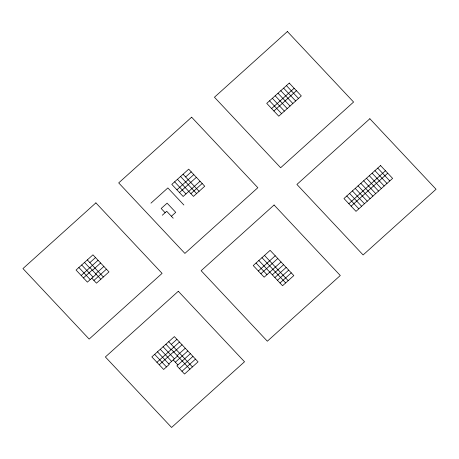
<?xml version="1.0" encoding="UTF-8"?>
<svg xmlns="http://www.w3.org/2000/svg" width="459" height="459" viewBox="0 0 459 459"><rect width="100%" height="100%" fill="white"/><g stroke="black" fill="none" stroke-linecap="round" stroke-linejoin="round"><path stroke-width="0.69" d="M150.965 203.153L167.856 187.938L183.881 205.007M89.878 262.628L95.506 257.556M185.625 176.956L191.254 171.884M81.174 275.492L98.065 260.276M176.922 189.819L193.813 174.604M83.458 277.924L92.202 270.047M271.613 108.559L294.133 88.277M92.471 270.34L100.619 262.996M179.475 192.539L196.366 177.329M273.897 110.992L296.416 90.71M95.724 273.799L103.872 266.461M96.149 274.252L87.405 282.13L76.062 270.053L92.953 254.837L108.978 271.906L96.482 283.163L91.8 278.171M162.308 215.237L166.697 211.278L173.209 218.209M200.044 181.242L183.152 196.458L171.809 184.38L188.701 169.164L204.725 186.234L193.468 196.377L177.438 179.308M93.929 280.438L106.425 269.181M190.91 193.652L202.172 183.514M171.385 216.264L175.734 212.345L167.105 203.153L161.172 208.495L165.12 212.701M171.287 344.399L176.916 339.327M156.949 362.335L179.475 342.047M258.348 271.005L275.239 255.789M159.233 364.767L173.611 351.818M173.881 352.11L182.028 344.772M260.901 273.725L277.793 258.509M177.134 355.57L185.281 348.232M281.046 261.974L264.154 277.19L253.236 265.56L270.127 250.344L293.823 275.578L282.56 285.722L258.865 260.488M168.814 363.901L177.558 356.023M348.846 203.727L385.445 170.765M175.338 362.214L187.834 350.951M272.342 274.838L283.599 264.694M351.135 206.16L387.729 173.198M190.387 353.677L176.87 365.857L184.535 374.016L198.053 361.841L174.363 336.608L151.843 356.895L163.651 369.466L169.279 364.394L157.471 351.824M274.895 277.557L286.158 267.413M179.423 368.577L192.946 356.396M277.448 280.283L288.711 270.139M181.976 371.297L195.5 359.116M280.007 283.002L291.264 272.858M377.751 168.103L389.794 180.926M374.94 170.639L386.977 183.462M372.123 173.175L384.16 185.998M286.439 85.615L298.482 98.438M369.306 175.711L381.349 188.534M283.628 88.151L295.665 100.974M366.494 178.247L378.532 191.07M280.81 90.687L292.853 103.51M363.677 180.783L375.714 193.606M277.993 93.223L290.036 106.046M360.86 183.319L372.903 196.142M275.182 95.759L287.219 108.582M358.049 185.855L370.086 198.678M272.365 98.295L284.408 111.118M355.232 188.391L367.269 201.214M269.548 100.831L281.591 113.654M352.414 190.927L364.457 203.75M349.603 193.463L361.64 206.286M346.786 195.999L358.823 208.822M264.499 255.416L288.189 280.65M261.98 257.683L285.676 282.916M183.072 174.236L199.097 191.305M180.553 176.503L196.578 193.572M256.053 263.024L266.972 274.654M174.627 181.844L185.97 193.922M168.734 341.68L192.424 366.907M87.325 259.909L103.35 276.978M171.327 349.385L189.906 369.179M165.917 344.216L171.029 349.655M89.918 267.614L100.831 279.244M84.508 262.445L89.62 267.884M163.1 346.752L174.443 358.829M173.209 359.942L177.891 364.934M81.691 264.981L93.034 277.058M160.289 349.288L171.632 361.365M78.879 267.517L90.222 279.594M154.654 354.359L166.462 366.93M95.891 202.878L22.95 268.578L89.149 339.075L162.09 273.375L95.891 202.878M191.638 117.206L118.697 182.906L184.897 253.408L257.838 187.708L191.638 117.206M287.386 31.533L214.445 97.233L280.644 167.736L353.585 102.036L287.386 31.533M289.256 83.079L266.736 103.367L278.774 116.19L301.299 95.902L289.256 83.079M178.316 291.264L105.375 356.964L171.58 427.467L244.521 361.767L178.316 291.264M274.086 205.007L201.145 270.707L267.345 341.209L340.285 275.509L274.086 205.007M369.851 118.743L296.91 184.443L363.109 254.946L436.05 189.246L369.851 118.743M380.568 165.567L343.969 198.535L356.012 211.358L392.611 178.39L380.568 165.567"/></g></svg>
